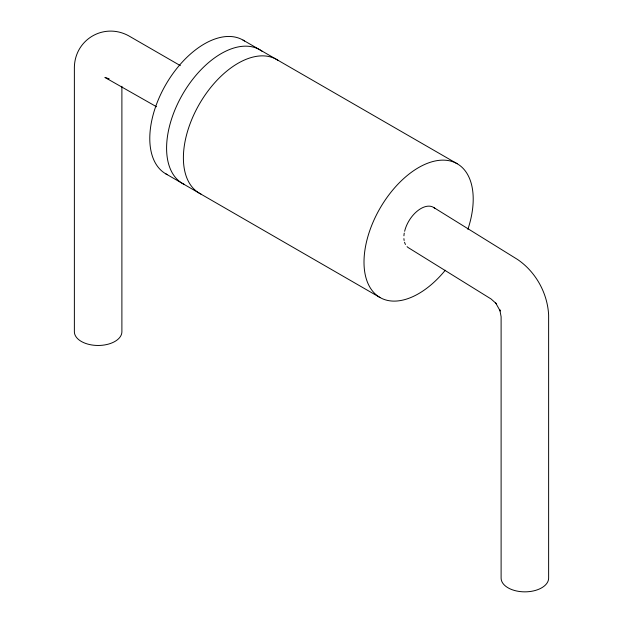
<?xml version="1.0" encoding="UTF-8"?>
<svg xmlns="http://www.w3.org/2000/svg" width="623" height="623" viewBox="0 0 623 623"><rect width="100%" height="100%" fill="white"/><g stroke="black" fill="none" stroke-linecap="round" stroke-linejoin="round"><path stroke-width="0.93" d="M107.569 78.677L109.095 78.825L104.913 77.431L156.544 106.767M243.001 40.074L457.22 163.756M180.351 65.641L130.23 36.702C104.851 21.369 73.779 39.311 74.371 68.951L74.371 331.755A23.76 13.722 0 0 0 98.13 345.469A23.76 13.722 0 0 0 121.89 331.755L121.89 86.278M165.78 173.825L379.999 297.506M433.639 207.451L517.612 259.518C535.772 271.901 547.508 293.09 548.629 315.02L548.629 578.128A23.76 13.722 0 0 1 524.87 591.85A23.76 13.722 0 0 1 501.11 578.128L501.11 316.772L499.802 309.748L500.176 310.978L495.573 302.755M496.476 303.814L491.119 299.009L408.486 247.767A23.76 13.854 -58.2 0 1 407.06 246.63M404.631 231.281A23.76 13.854 -58.2 0 1 418.306 210.263A23.76 13.854 -58.2 0 1 435.056 208.588M405.48 244.496A23.76 13.854 -58.2 0 1 404.537 242.207M404.132 240.494A23.76 13.854 -58.2 0 1 403.914 238.617M403.93 235.782A23.76 13.854 -58.2 0 1 404.249 233.111M184.159 184.369A77.221 44.583 -60 0 1 182.975 93.691A77.221 44.583 -60 0 1 262.057 51.242M200.964 194.065A77.221 44.583 -60 0 1 199.383 104.064A77.221 44.583 -60 0 1 278.123 60.423M445.289 270.226A77.221 44.583 -60 0 1 365.008 273.606A77.221 44.583 -60 0 1 425.501 164.098A77.221 44.583 -60 0 1 467.881 229.334M167.361 174.666A77.221 44.583 -60 0 1 165.78 84.658A77.221 44.583 -60 0 1 244.52 41.025"/></g></svg>
